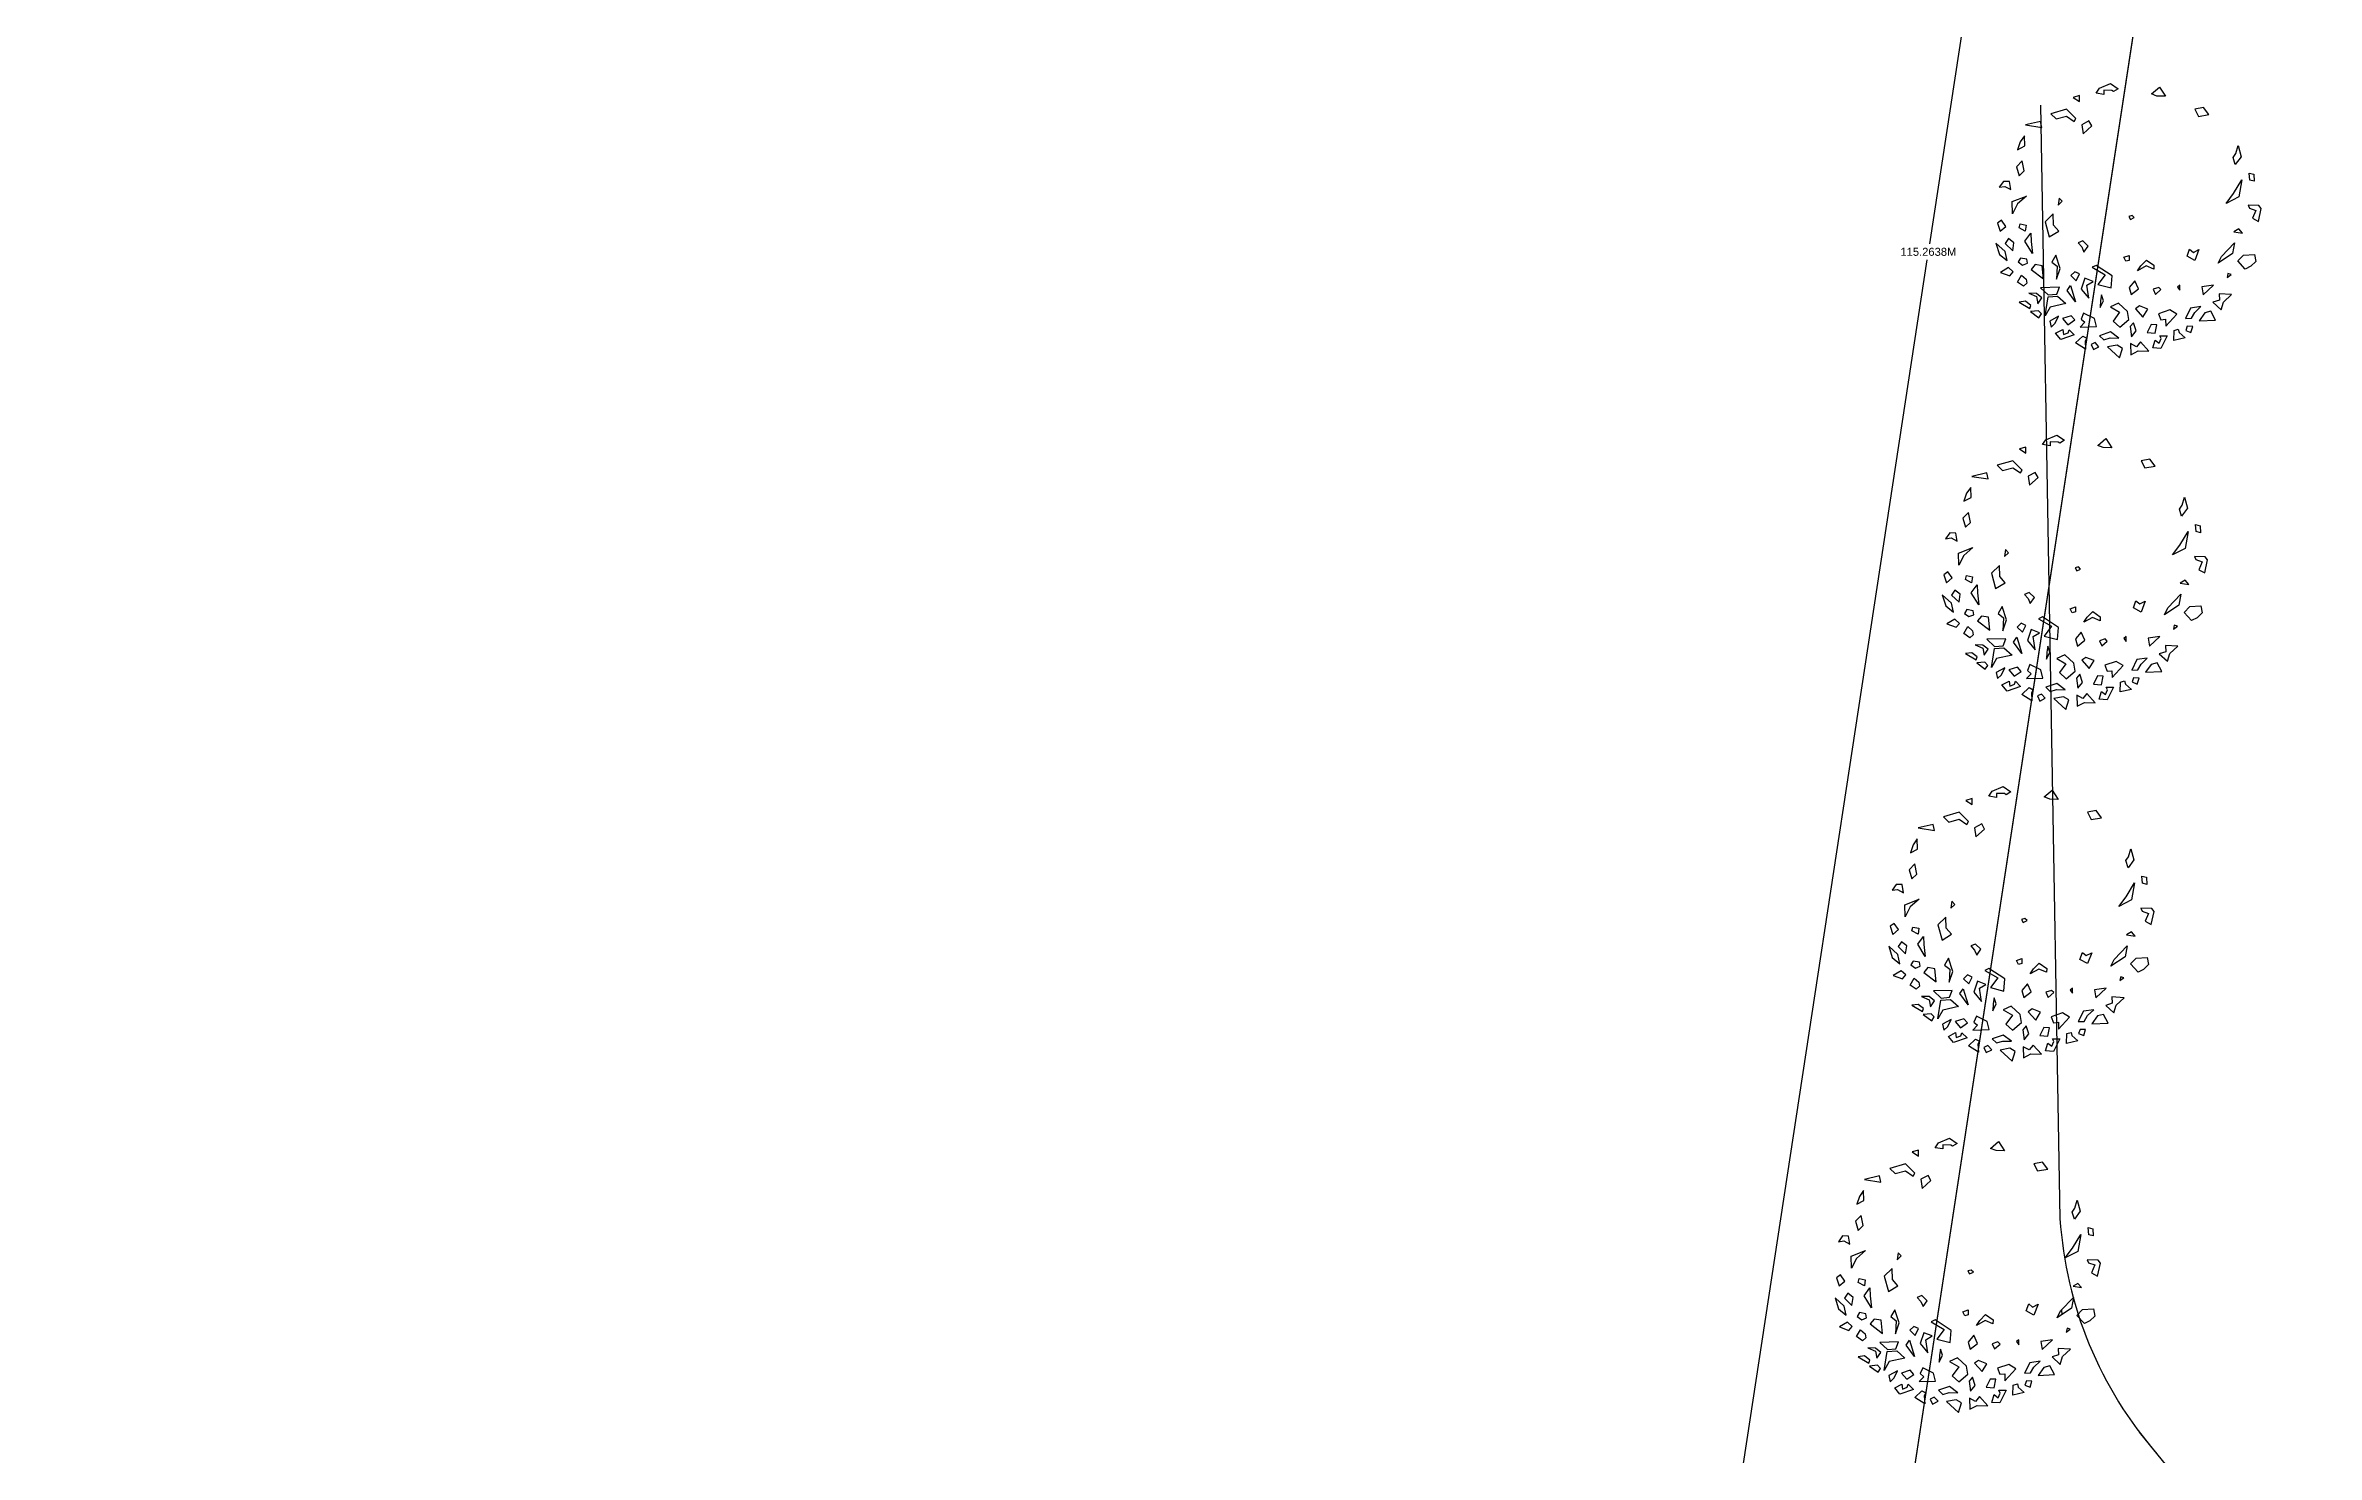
# Model space of a CAD drawing. Header units: inches. Extents: x 625 to 2719, y 1 to 1360.
# Drawn here: x 1313.6 to 1364.7, y 236.7 to 268.4 of the extents above; entities that cross this region are included whole.
import ezdxf

# ---------------------------------------------------------------- set-up
doc = ezdxf.new("R2010")
doc.units = ezdxf.units.IN
doc.header["$MEASUREMENT"] = 0
doc.layers.add('CAY', color=94, linetype='Continuous')
doc.layers.add('DIENHOA', color=3, linetype='Continuous')
doc.styles.get("Standard").update_dxf_attribs({"font": 'arial.ttf'})
doc.dimstyles.get("Standard").update_dxf_attribs({"dimtxt": 0.18, "dimasz": 0.18, "dimexe": 0.18, "dimexo": 0.0625, "dimgap": 0.09, "dimtad": 0, "dimtih": 1, "dimtoh": 1, "dimdec": 4, "dimzin": 0, "dimdsep": 46, "dimtxsty": 'Standard', "dimcen": 0.09, "dimadec": 0, "dimazin": 0, "dimtfac": 1, "dimtdec": 4, "dimtofl": 0, "dimtmove": 0, "dimatfit": 3, "dimfxl": 1, "dimtolj": 1, "dimtzin": 0, "dimarcsym": 0})

# ---------------------------------------------------------------- blocks, each defined once
blk = doc.blocks.new('*D57')
at = {"color": 0, "lineweight": -2, "transparency": 16777216}
for p, q in [((1364.599, 320.584), (1355.961, 263.971)), ((1368.343, 320.195), (1364.448, 320.789)), ((1347.268, 206.995), (1355.906, 263.607)), ((1350.957, 206.25), (1347.063, 206.844))]:
    blk.add_line(p, q, dxfattribs=at)
at = {"color": 0, "transparency": 16777216}
for points in [[(1364.569, 320.588), (1364.629, 320.579), (1364.626, 320.762)], [(1347.238, 206.999), (1347.298, 206.99), (1347.241, 206.817)]]:
    blk.add_solid(points, dxfattribs=at)
at = {"layer": 'Defpoints', "color": 0, "transparency": 16777216}
for p in [(1368.404, 320.185), (1347.241, 206.817), (1351.019, 206.24)]:
    blk.add_point(p, dxfattribs=at)
at = {"color": 0, "transparency": 16777216, "insert": (1355.934, 263.789), "char_height": 0.18, "attachment_point": 5}
blk.add_mtext('\\A1;115.2638M', dxfattribs=at)
blk = doc.blocks.new('Cay01-mb')
at = {"layer": 'DIENHOA'}
for p, q in [((-64, 1501), (-140, 1458)), ((-55, 1382), (-64, 1501)), ((57, 1540), (29, 1436)), ((189, 1426), (57, 1540)), ((-705, 1242), (-724, 1177)), ((-649, 1221), (-705, 1242)), ((-645, 1301), (-522, 1333)), ((-578, 1246), (-645, 1301)), ((-567, 1211), (-578, 1246)), ((-522, 1226), (-567, 1211)), ((-522, 1333), (-522, 1226)), ((-449, 1284), (-386, 1423)), ((-369, 1287), (-449, 1284)), ((-386, 1423), (-298, 1419)), ((-366, 1367), (-386, 1316)), ((-386, 1316), (-369, 1287)), ((-322, 1335), (-366, 1367)), ((-319, 1261), (-334, 1169)), ((-298, 1419), (-322, 1335)), ((-231, 1257), (-319, 1261)), ((-274, 1168), (-231, 1257)), ((-140, 1458), (-258, 1458)), ((-258, 1458), (-165, 1361)), ((-165, 1361), (-123, 1415)), ((-123, 1415), (-55, 1382)), ((-64, 1307), (-114, 1242)), ((-114, 1242), (-81, 1155)), ((-47, 1199), (-64, 1307)), ((29, 1436), (88, 1404)), ((164, 1328), (71, 1328)), ((71, 1328), (164, 1263)), ((88, 1404), (189, 1426)), ((231, 1350), (164, 1328)), ((164, 1263), (282, 1307)), ((282, 1307), (231, 1350)), ((341, 1458), (282, 1426)), ((282, 1426), (324, 1382)), ((324, 1382), (366, 1404)), ((366, 1404), (341, 1458)), ((417, 1339), (434, 1371)), ((459, 1317), (417, 1339)), ((425, 1458), (535, 1393)), ((434, 1371), (425, 1458)), ((535, 1393), (459, 1317)), ((552, 1307), (695, 1361)), ((611, 1253), (552, 1307)), ((619, 1285), (611, 1253)), ((670, 1307), (619, 1285)), ((678, 1253), (670, 1307)), ((754, 1296), (678, 1253)), ((695, 1361), (754, 1296)), ((804, 1231), (762, 1188)), ((821, 1166), (804, 1231)), ((-1022, 986), (-1045, 902)), ((-932, 908), (-1022, 986)), ((-789, 1112), (-964, 1099)), ((-964, 1099), (-910, 1006)), ((-910, 1006), (-846, 1025)), ((-846, 1025), (-789, 1112)), ((-739, 1025), (-804, 959)), ((-706, 1088), (-739, 1025)), ((-724, 1177), (-663, 1176)), ((-640, 1093), (-706, 1088)), ((-693, 979), (-640, 1093)), ((-663, 1176), (-649, 1221)), ((-430, 1181), (-547, 1048)), ((-547, 1048), (-468, 1005)), ((-468, 1005), (-347, 1050)), ((-427, 1107), (-430, 1181)), ((-375, 1114), (-427, 1107)), ((-347, 1050), (-375, 1114)), ((-334, 1169), (-274, 1168)), ((-182, 1091), (-232, 1004)), ((-232, 1004), (-140, 972)), ((-97, 1004), (-182, 1091)), ((-140, 972), (-97, 1004)), ((-81, 1155), (-47, 1199)), ((63, 1209), (-30, 1123)), ((-30, 1123), (-13, 1037)), ((-13, 1037), (88, 950)), ((139, 1145), (63, 1209)), ((71, 1047), (139, 1145)), ((172, 993), (71, 1047)), ((88, 950), (172, 993)), ((282, 1004), (248, 928)), ((282, 928), (282, 1004)), ((493, 1220), (316, 1209)), ((316, 1209), (341, 1123)), ((341, 1123), (459, 1069)), ((442, 1166), (493, 1220)), ((484, 1134), (442, 1166)), ((459, 1069), (484, 1134)), ((627, 1199), (552, 1145)), ((552, 1145), (594, 1101)), ((594, 1101), (686, 1134)), ((686, 1134), (627, 1199)), ((653, 972), (821, 1015)), ((762, 1188), (728, 1112)), ((728, 1112), (821, 1166)), ((821, 1015), (872, 1112)), ((872, 1112), (846, 907)), ((939, 1134), (914, 1091)), ((914, 1091), (948, 1058)), ((956, 983), (914, 918)), ((1032, 1069), (939, 1134)), ((948, 1058), (1032, 1069)), ((973, 907), (956, 983)), ((1040, 1037), (1032, 1004)), ((1032, 1004), (1091, 961)), ((1158, 972), (1040, 1037)), ((-1045, 902), (-1128, 819)), ((-1128, 819), (-994, 815)), ((-1002, 883), (-932, 908)), ((-994, 815), (-1002, 883)), ((-822, 831), (-932, 723)), ((-932, 723), (-805, 745)), ((-805, 745), (-822, 831)), ((-804, 959), (-693, 979)), ((-544, 756), (-569, 788)), ((-569, 788), (-569, 734)), ((-569, 734), (-544, 756)), ((-308, 842), (-367, 788)), ((-367, 788), (-342, 766)), ((-342, 766), (-283, 788)), ((-283, 788), (-308, 842)), ((-47, 853), (-123, 788)), ((-123, 788), (-81, 702)), ((-81, 702), (-22, 777)), ((-22, 777), (-47, 853)), ((172, 788), (164, 658)), ((316, 756), (172, 788)), ((240, 648), (316, 756)), ((248, 928), (273, 864)), ((273, 864), (282, 928)), ((434, 766), (366, 723)), ((493, 810), (408, 907)), ((408, 907), (434, 766)), ((459, 691), (493, 810)), ((552, 950), (644, 831)), ((611, 777), (552, 950)), ((644, 831), (611, 777)), ((745, 896), (653, 972)), ((754, 874), (728, 799)), ((728, 799), (931, 810)), ((846, 907), (745, 896)), ((846, 885), (754, 874)), ((931, 810), (846, 885)), ((914, 918), (973, 874)), ((1057, 874), (973, 907)), ((973, 874), (1057, 874)), ((1082, 766), (1116, 799)), ((1091, 723), (1082, 766)), ((1091, 961), (1158, 972)), ((1116, 799), (1184, 756)), ((1184, 756), (1141, 680)), ((-1379, 453), (-1328, 507)), ((-1328, 507), (-1269, 539)), ((-1269, 539), (-1185, 453)), ((-1075, 637), (-1117, 604)), ((-1117, 604), (-1084, 594)), ((-1084, 594), (-1075, 637)), ((-283, 572), (-199, 539)), ((-283, 529), (-283, 572)), ((-199, 475), (-283, 529)), ((-199, 539), (-106, 594)), ((-140, 539), (-199, 475)), ((-106, 594), (-140, 539)), ((-13, 485), (21, 496)), ((21, 496), (46, 453)), ((164, 658), (341, 550)), ((383, 572), (240, 648)), ((341, 550), (383, 572)), ((366, 723), (459, 691)), ((552, 723), (518, 648)), ((518, 648), (568, 626)), ((611, 669), (552, 723)), ((568, 626), (611, 669)), ((762, 712), (728, 594)), ((728, 594), (779, 453)), ((762, 572), (762, 712)), ((821, 529), (762, 572)), ((779, 453), (821, 529)), ((1040, 615), (905, 712)), ((905, 712), (922, 572)), ((922, 572), (998, 561)), ((998, 561), (1040, 615)), ((1133, 572), (1082, 550)), ((1082, 550), (1091, 507)), ((1141, 680), (1091, 723)), ((1091, 507), (1158, 496)), ((1184, 539), (1133, 572)), ((1158, 496), (1184, 539)), ((1268, 691), (1234, 648)), ((1234, 648), (1285, 604)), ((1369, 658), (1268, 691)), ((1285, 604), (1369, 658)), ((1386, 464), (1302, 529)), ((1302, 529), (1327, 431)), ((-1362, 377), (-1379, 453)), ((-1244, 388), (-1362, 377)), ((-1185, 453), (-1244, 388)), ((-1008, 410), (-1143, 259)), ((-1143, 259), (-1126, 377)), ((-1126, 377), (-974, 485)), ((-974, 485), (-1008, 410)), ((-763, 345), (-721, 464)), ((-704, 377), (-763, 345)), ((-721, 464), (-637, 421)), ((-662, 345), (-704, 377)), ((-637, 421), (-662, 345)), ((-13, 431), (-13, 485)), ((46, 453), (-13, 431)), ((476, 410), (434, 345)), ((434, 345), (493, 291)), ((501, 356), (476, 410)), ((493, 291), (543, 313)), ((543, 313), (501, 356)), ((855, 259), (754, 194)), ((905, 96), (855, 259)), ((1049, 313), (1032, 442)), ((1032, 442), (1116, 313)), ((1057, 226), (1049, 313)), ((1116, 313), (1057, 226)), ((1243, 421), (1234, 334)), ((1234, 334), (1293, 291)), ((1327, 345), (1243, 421)), ((1293, 291), (1327, 345)), ((1327, 431), (1428, 345)), ((1428, 345), (1386, 464)), ((-1395, 21), (-1421, -120)), ((-1328, -12), (-1395, 21)), ((-1134, 140), (-1227, 151)), ((-1227, 151), (-1185, 107)), ((-1185, 107), (-1134, 140)), ((-13, 42), (-55, 21)), ((-55, 21), (-30, -1)), ((-30, -1), (4, 10)), ((4, 10), (-13, 42)), ((754, 194), (813, 129)), ((813, 129), (821, 10)), ((821, 10), (905, 96)), ((1108, 140), (1116, 205)), ((1175, 129), (1108, 140)), ((1116, 205), (1184, 172)), ((1184, 172), (1175, 129)), ((1209, -87), (1259, 21)), ((1259, 21), (1268, -109)), ((1386, 215), (1327, 161)), ((1327, 161), (1377, 96)), ((1377, 96), (1420, 129)), ((1420, 129), (1386, 215)), ((-1421, -120), (-1395, -152)), ((-1395, -152), (-1277, -152)), ((-1362, -98), (-1328, -12)), ((-1294, -120), (-1362, -98)), ((-1277, -152), (-1294, -120)), ((-1202, -422), (-1176, -238)), ((-1176, -238), (-1041, -163)), ((-1041, -163), (-1117, -271)), ((771, -87), (728, -130)), ((728, -130), (762, -163)), ((762, -163), (771, -87)), ((1116, -174), (1209, -87)), ((1268, -109), (1116, -174)), ((1352, -271), (1285, -238)), ((1285, -238), (1302, -325)), ((-1328, -487), (-1336, -411)), ((-1336, -411), (-1286, -422)), ((-1277, -498), (-1328, -487)), ((-1286, -422), (-1277, -498)), ((-1117, -271), (-1202, -422)), ((1200, -390), (1150, -444)), ((1150, -444), (1175, -552)), ((1175, -552), (1234, -487)), ((1234, -487), (1200, -390)), ((1302, -325), (1369, -325)), ((1411, -260), (1352, -271)), ((1369, -325), (1411, -260)), ((-1185, -671), (-1126, -584)), ((-1151, -790), (-1185, -671)), ((-1126, -703), (-1151, -790)), ((-1126, -584), (-1100, -660)), ((-1100, -660), (-1126, -703)), ((1226, -671), (1150, -714)), ((1150, -714), (1158, -822)), ((1200, -757), (1226, -671)), ((526, -865), (434, -952)), ((434, -952), (467, -1006)), ((467, -1006), (543, -962)), ((543, -962), (526, -865)), ((1150, -941), (973, -919)), ((973, -919), (990, -984)), ((990, -984), (1150, -941)), ((1158, -822), (1200, -757)), ((-713, -1092), (-822, -1114)), ((-822, -1114), (-763, -1189)), ((-763, -1189), (-671, -1168)), ((-671, -1168), (-713, -1092)), ((577, -1211), (577, -1276)), ((644, -1254), (577, -1211)), ((627, -995), (611, -1027)), ((611, -1027), (712, -1124)), ((712, -1049), (627, -995)), ((821, -1016), (712, -1049)), ((712, -1124), (880, -1070)), ((880, -1070), (821, -1016)), ((-283, -1395), (-350, -1297)), ((-350, -1297), (-258, -1297)), ((-199, -1319), (-283, -1395)), ((-258, -1297), (-199, -1319)), ((164, -1362), (214, -1330)), ((248, -1416), (164, -1362)), ((214, -1330), (231, -1341)), ((231, -1341), (316, -1341)), ((366, -1362), (248, -1416)), ((316, -1341), (316, -1297)), ((316, -1297), (400, -1308)), ((400, -1308), (366, -1362)), ((577, -1276), (644, -1254))]:
    blk.add_line(p, q, dxfattribs=at)
blk = doc.blocks.new('*U52')
at = {"layer": 'CAY', "xscale": 0.002084981519787696, "yscale": 0.002084981519787696, "zscale": 0.002084981519787696, "rotation": 96.87081809603623}
blk.add_blockref('Cay01-mb', (4.361, -0.522), dxfattribs=at)
blk = doc.blocks.new('*U53')
at = {"color": 0, "linetype": 'ByBlock', "lineweight": -2, "transparency": 16777216, "rotation": 81.32489089398983}
for p in [(1359.279, 260.376), (1358.072, 252.468), (1356.866, 244.559), (1355.659, 236.651)]:
    blk.add_blockref('*U52', p, dxfattribs=at)

msp = doc.modelspace()

# ---------------------------------------------------------------- linework, layer by layer
for points in [[(1368.40441, 320.18532), (1539.62685, 324.95052), (1543.22412, 216.46206), (1476.53912, 183.78559), (1404.31728, 183.6914), (1351.01902, 206.24023), (1368.68494, 322.02395), (1264.21842, 320.46031)], [(1540.41111, 301.29842), (1543.22412, 216.46206), (1476.53912, 183.78559), (1404.31728, 183.6914), (1351.01902, 206.24023), (1364.90431, 297.24544)], [(1358.45293, 267.08866), (1358.89429, 242.03998)], [(1358.93043, 239.98878), (1358.93243, 239.87529)], [(1360.67706, 237.2382), (1391.99236, 198.65044)]]:
    msp.add_lwpolyline(points)
msp.add_arc((1367.81985, 242.62197), 8.94451, 183.730655, 221.114431)

# ---------------------------------------------------------------- block references
msp.add_blockref('*U53', (0, 0))

# ---------------------------------------------------------------- dimensions: what is measured, and where the dimension line sits
dim = msp.add_aligned_dim(p1=(1368.40441, 320.18532), p2=(1351.01902, 206.24023), distance=-3.82187, text='<>M', dimstyle='Standard')
dim.commit()
dim.dimension.update_dxf_attribs({"geometry": '*D57', "text_midpoint": (1355.93356, 263.78923)})

doc.saveas('drawing.dxf')
